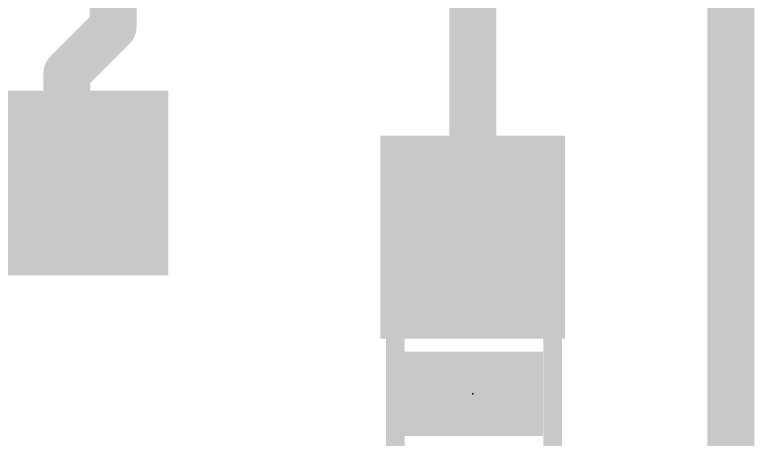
# Model space of a CAD drawing. Extents: x -57.1 to 21.7, y -10.2 to 39.5.
# Drawn here: x 5.648 to 9.652, y 19.567 to 21.867 of the extents above; entities that cross this region are included whole.
import ezdxf

# ---------------------------------------------------------------- set-up
doc = ezdxf.new("R2010")
doc.units = 0
for name, color, linetype in [('1', 12, 'CONTINUOUS'), ('16', 132, 'CONTINUOUS'), ('21', 53, 'CONTINUOUS'), ('23', 53, 'CONTINUOUS'), ('51', 53, 'CONTINUOUS')]:
    doc.layers.add(name, color=color, linetype=linetype)

# ---------------------------------------------------------------- blocks, each defined once
blk = doc.blocks.new('RECT')
blk.add_solid([(-0.5, -0.5), (0.5, -0.5), (-0.5, 0.5), (0.5, 0.5)])

msp = doc.modelspace()

# ---------------------------------------------------------------- linework, layer by layer
at = {"layer": '1', "const_width": 0.254}
for points in [[(8.128, 20.662), (8.128, 22.518)], [(6.18, 22.418), (6.18, 21.801)], [(6.18, 21.801), (6.096, 21.717)], [(5.93, 21.551), (6.096, 21.717)], [(5.93, 20.955), (5.93, 21.551)]]:
    msp.add_lwpolyline(points, dxfattribs=at)
at = {"layer": '1', "const_width": 0.127}
for points in [[(6.2249, 21.7561, 1), (6.1351, 21.8459)], [(6.1165, 21.801, 1), (6.2435, 21.801)], [(6.0511, 21.7619, 1), (6.1409, 21.6721)], [(6.1409, 21.6721, 1), (6.0511, 21.7619)], [(5.9935, 21.551, 1), (5.8665, 21.551)], [(5.8851, 21.5959, 1), (5.9749, 21.5061)], [(5.8665, 20.955, 1), (5.9935, 20.955)], [(8.0645, 20.662, 1), (8.1915, 20.662)]]:
    msp.add_lwpolyline(points, format="xyb", dxfattribs=at)
at = {"layer": '16', "const_width": 0.254}
msp.add_lwpolyline([(9.525, 24.384), (9.525, 12.7)], dxfattribs=at)
at = {"layer": '23'}
msp.add_point((8.128, 19.812), dxfattribs=at)
at = {"layer": '51', "const_width": 0.1016}
for points in [[(7.709, 20.168), (7.709, 19.456)], [(8.56, 20.168), (8.56, 19.456)]]:
    msp.add_lwpolyline(points, dxfattribs=at)
at = {"layer": '51', "const_width": 0.0508}
for points in [[(7.7344, 20.168, 1), (7.6836, 20.168)], [(8.5854, 20.168, 1), (8.5346, 20.168)]]:
    msp.add_lwpolyline(points, format="xyb", dxfattribs=at)

# ---------------------------------------------------------------- block references
at = {"layer": '1', "xscale": 1.1}
msp.add_blockref('RECT', (5.93, 20.955), dxfattribs=at)
at = {"layer": '1', "xscale": 1.1, "rotation": 270}
msp.add_blockref('RECT', (8.128, 20.662), dxfattribs=at)
at = {"layer": '21', "xscale": 0.4572, "yscale": 0.762, "rotation": 270}
msp.add_blockref('RECT', (8.128, 19.812), dxfattribs=at)
at = {"layer": '51', "xscale": 0.5001, "yscale": 0.95}
msp.add_blockref('RECT', (5.6603, 20.9601), dxfattribs=at)
at = {"layer": '51', "xscale": 0.5001, "yscale": 0.95, "rotation": 270}
msp.add_blockref('RECT', (8.1331, 20.4002), dxfattribs=at)

doc.saveas('drawing.dxf')
